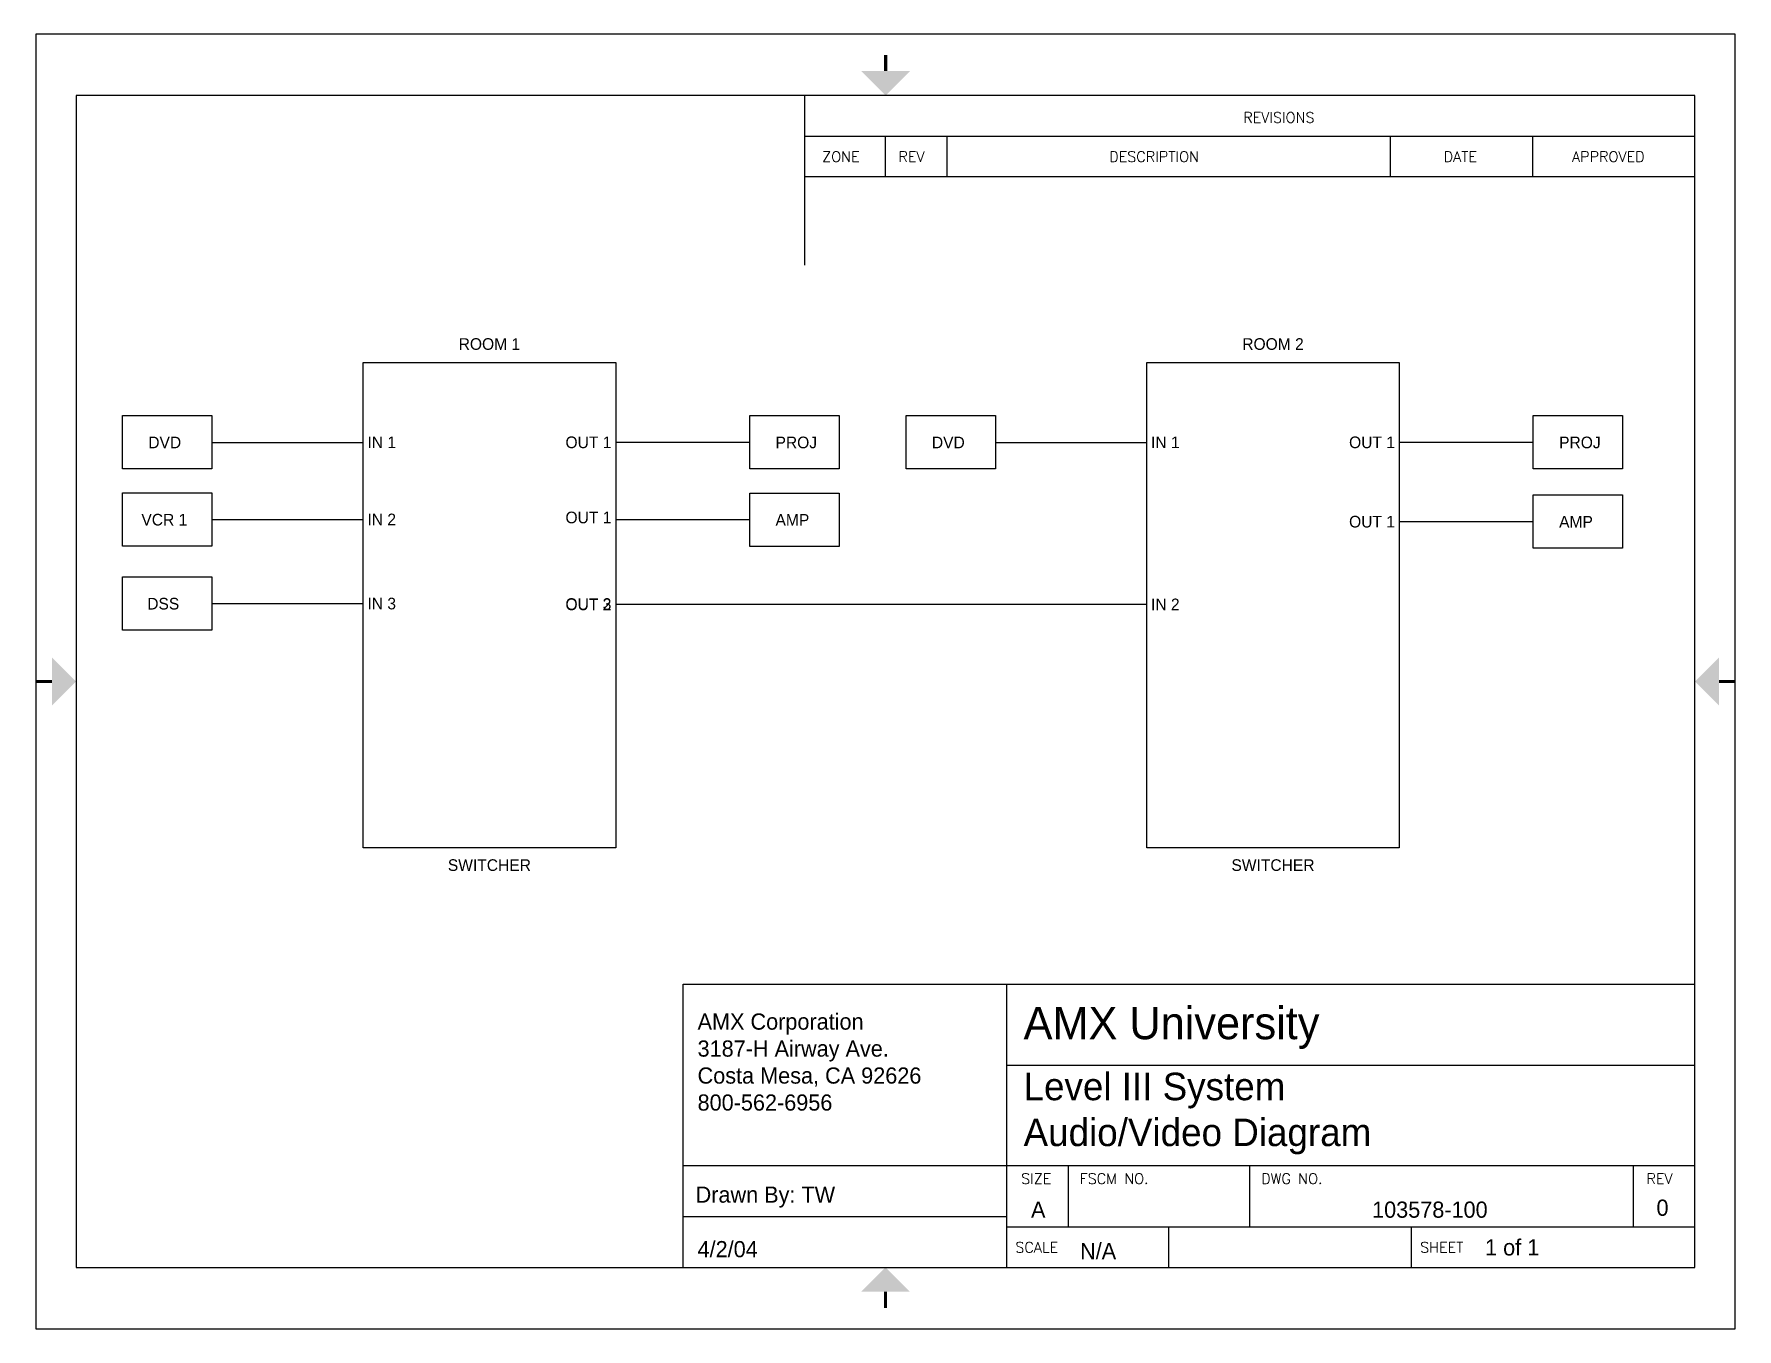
# Paper-space layout 'ANSI A Title Block' of a CAD drawing. Header units: inches. Extents: x 0 to 10.5, y 0 to 8.
# The model-space entities are those that its viewports show. They can reach past a viewport. Long polylines and large blocks are cut down to what shows.
import ezdxf
from ezdxf.enums import TextEntityAlignment as Align

# ---------------------------------------------------------------- set-up
doc = ezdxf.new("R2010")
doc.units = ezdxf.units.IN
doc.header["$MEASUREMENT"] = 0
doc.layers.add('Title Block', color=7, linetype='Continuous')
doc.layers.add('Viewport', color=7, linetype='Continuous')
doc.styles.add('Roman', font='romans')

# ---------------------------------------------------------------- blocks, each defined once
blk = doc.blocks.new('ANSI A title block')
at = {"layer": 'Title Block'}
for p, q in [((10.5, 8), (0, 8)), ((0, 8), (0, 0)), ((10.5, 0), (10.5, 8)), ((10.25, 7.62), (0.25, 7.62)), ((0.25, 7.62), (0.25, 0.38)), ((4.75, 7.62), (4.75, 6.573)), ((10.25, 0.38), (10.25, 7.62)), ((4.75, 7.37), (10.25, 7.37)), ((5.25, 7.12), (5.25, 7.37)), ((5.63, 7.12), (5.63, 7.37)), ((8.37, 7.12), (8.37, 7.37)), ((9.25, 7.12), (9.25, 7.37)), ((4.75, 7.12), (10.25, 7.12)), ((4, 2.13), (10.25, 2.13)), ((4, 0.38), (4, 2.13)), ((6, 0.38), (6, 2.13)), ((6, 1.63), (10.25, 1.63)), ((4, 1.01), (10.25, 1.01)), ((6.38, 0.63), (6.38, 1.01)), ((7.5, 0.63), (7.5, 1.01)), ((9.87, 0.63), (9.87, 1.01)), ((4, 0.695), (6, 0.695)), ((6, 0.63), (10.25, 0.63)), ((7, 0.38), (7, 0.63)), ((8.5, 0.38), (8.5, 0.63)), ((0.25, 0.38), (10.25, 0.38)), ((0, 0), (10.5, 0))]:
    blk.add_line(p, q, dxfattribs=at)
at = {"layer": 'Title Block', "const_width": 0.02}
for points in [[(5.251, 7.871), (5.251, 7.771)], [(0, 4), (0.1, 4)], [(10.5, 4), (10.4, 4)], [(5.25, 0.13), (5.25, 0.23)]]:
    blk.add_lwpolyline(points, dxfattribs=at)
at = {"layer": 'Title Block'}
for points in [[(5.101, 7.771), (5.401, 7.771), (5.251, 7.621)], [(0.1, 3.85), (0.1, 4.15), (0.25, 4)], [(10.4, 3.85), (10.4, 4.15), (10.25, 4)], [(5.1, 0.23), (5.4, 0.23), (5.25, 0.38)]]:
    blk.add_solid(points, dxfattribs=at)
at = {"color": 0, "style": 'Roman', "flags": 8}
for tag, p in [('FNAME', (-0.05, 5.5)), ('REVDATE', (-0.05, 3)), ('USER', (-0.05, 0))]:
    blk.add_attdef(tag, p, '', height=0.15, rotation=90, dxfattribs=at)
at = {"layer": 'Title Block', "style": 'Roman'}
for s, p in [('REVISIONS', (7.46, 7.452)), ('ZONE', (4.859, 7.21)), ('REV', (5.33, 7.21)), ('DESCRIPTION', (6.632, 7.21)), ('DATE', (8.698, 7.21)), ('APPROVED', (9.491, 7.21)), ('SIZE', (6.088, 0.896)), ('FSCM NO.', (6.449, 0.896)), ('DWG NO.', (7.571, 0.896)), ('REV', (9.951, 0.896)), ('SCALE', (6.052, 0.472)), ('SHEET', (8.553, 0.472))]:
    blk.add_text(s, height=0.065, dxfattribs=at).set_placement(p)

msp = doc.modelspace()

# ---------------------------------------------------------------- linework, layer by layer
for p, q in [((0.705, 7.245), (2.003, 7.245)), ((5.322, 7.245), (4.171, 7.245)), ((7.431, 7.245), (8.729, 7.245)), ((12.047, 7.245), (10.897, 7.245)), ((0.705, 6.583), (2.003, 6.583)), ((5.322, 6.581), (4.171, 6.581)), ((12.047, 6.564), (10.897, 6.564)), ((0.705, 5.861), (2.003, 5.861)), ((8.729, 5.854), (4.171, 5.854))]:
    msp.add_line(p, q)
for points in [[(2.003, 7.93), (4.171, 7.93), (4.171, 3.763), (2.003, 3.763)], [(8.729, 7.93), (10.897, 7.93), (10.897, 3.763), (8.729, 3.763)], [(-0.062, 7.474), (0.705, 7.474), (0.705, 7.017), (-0.062, 7.017)], [(5.322, 7.474), (6.088, 7.474), (6.088, 7.017), (5.322, 7.017)], [(6.664, 7.474), (7.431, 7.474), (7.431, 7.017), (6.664, 7.017)], [(12.047, 7.474), (12.814, 7.474), (12.814, 7.017), (12.047, 7.017)], [(-0.062, 6.811), (0.705, 6.811), (0.705, 6.355), (-0.062, 6.355)], [(5.322, 6.809), (6.088, 6.809), (6.088, 6.352), (5.322, 6.352)], [(12.047, 6.793), (12.814, 6.793), (12.814, 6.336), (12.047, 6.336)], [(-0.062, 6.09), (0.705, 6.09), (0.705, 5.633), (-0.062, 5.633)]]:
    msp.add_lwpolyline(points, close=True)

# ---------------------------------------------------------------- texts
for s, p in [('ROOM 1', (3.087, 8.139)), ('ROOM 2', (9.813, 8.139)), ('SWITCHER', (3.087, 3.666)), ('SWITCHER', (9.813, 3.666))]:
    msp.add_text(s, height=0.1).set_placement(p, align=Align.TOP_CENTER)
for s, p in [('DVD', (0.159, 7.194)), ('PROJ', (5.543, 7.194)), ('DVD', (6.885, 7.194)), ('PROJ', (12.269, 7.194)), ('VCR 1', (0.1, 6.531)), ('AMP', (5.543, 6.529)), ('AMP', (12.269, 6.513)), ('DSS', (0.15, 5.81))]:
    msp.add_text(s, height=0.1).set_placement(p)
for s, p in [(' IN 1', (2.003, 7.245)), (' IN 1', (8.729, 7.245)), (' IN 2', (2.003, 6.583)), (' IN 3', (2.003, 5.861)), (' IN 2', (8.729, 5.854))]:
    msp.add_text(s, height=0.1).set_placement(p, align=Align.MIDDLE_LEFT)
for s, p in [('OUT 1 ', (4.171, 7.245)), ('OUT 1 ', (10.897, 7.245)), ('OUT 1 ', (4.171, 6.6)), ('OUT 1 ', (10.897, 6.564)), ('OUT 3 ', (4.171, 5.857)), ('OUT 2 ', (4.171, 5.854))]:
    msp.add_text(s, height=0.1).set_placement(p, align=Align.MIDDLE_RIGHT)

psp = doc.layouts.new('ANSI A Title Block')

# ---------------------------------------------------------------- block references
at = {"layer": 'Title Block'}
psp.add_blockref('ANSI A title block', (0, 0), dxfattribs=at)

# ---------------------------------------------------------------- texts
for s, p in [('Drawn By: TW', (4.077, 0.78)), ('A', (6.149, 0.687)), ('103578-100', (8.256, 0.687)), ('0', (10.013, 0.699)), ('4/2/04', (4.089, 0.443)), ('N/A', (6.452, 0.431)), ('1 of 1', (8.954, 0.454))]:
    psp.add_text(s, height=0.1).set_placement(p)
at = {"attachment_point": 1}
for s, insert, char_height, width in [('AMX University', (6.103, 1.99), 0.2, 2.58387), ('AMX Corporation\\P3187-H Airway Ave.\\PCosta Mesa, CA 92626\\P800-562-6956', (4.089, 1.949), 0.1, 1.81793), ('Level III System\\PAudio/Video Diagram', (6.103, 1.583), 0.17, 4.0504)]:
    psp.add_mtext(s, dxfattribs=dict(at, insert=insert, char_height=char_height, width=width))

# ---------------------------------------------------------------- viewports
at = {"layer": 'Viewport'}
psp.add_viewport(center=(5.25, 4), size=(10, 7.24), view_center_point=(6.487, 5.192), view_height=10.05942, dxfattribs=at)

doc.saveas('drawing.dxf')
